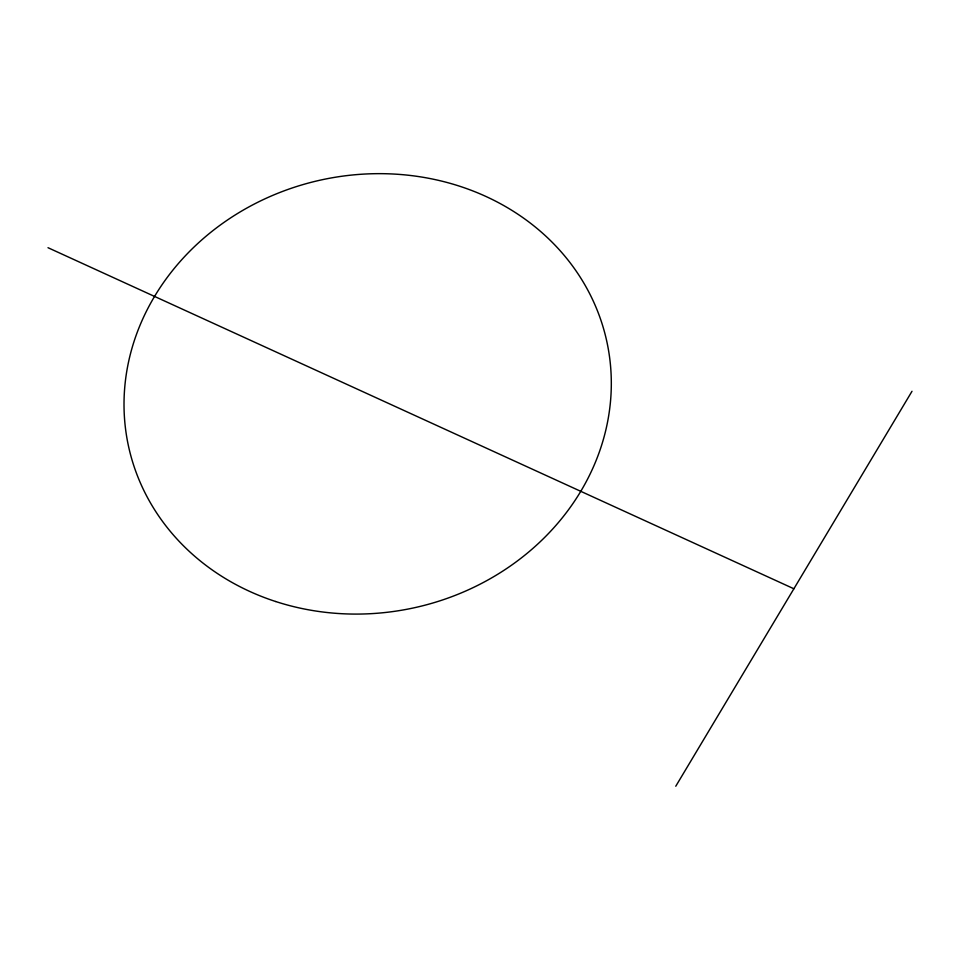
<?xml version="1.0" encoding="UTF-8"?>
<svg xmlns="http://www.w3.org/2000/svg" width="960" height="960" viewBox="0 0 960 960"><rect width="100%" height="100%" fill="white"/><g stroke="black" fill="none" stroke-linecap="round" stroke-linejoin="round"><path stroke-width="1.44" d="M675.768 786.24L912 391.284M48 247.704L793.884 588.768M275.688 601.524A244.824 218.916 -12.6 0 0 609.048 353.532A244.824 218.916 -12.6 0 0 218.256 226.548A244.824 218.916 -12.6 0 0 275.688 601.524"/></g></svg>
